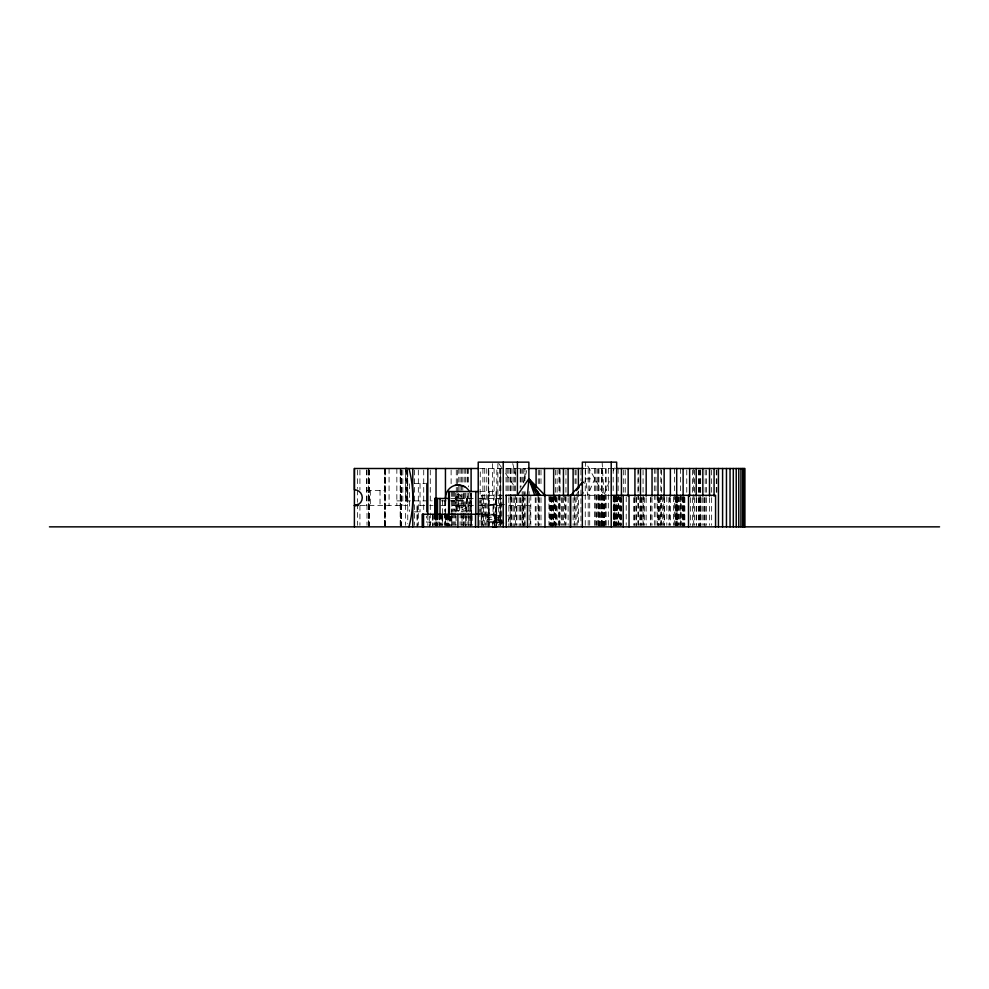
<?xml version="1.0" encoding="UTF-8"?>
<svg xmlns="http://www.w3.org/2000/svg" width="989" height="989" viewBox="0 0 989 989"><rect width="100%" height="100%" fill="white"/><g stroke="black" fill="none" stroke-linecap="round" stroke-linejoin="round"><path stroke-width="0.74" stroke-dasharray="4.95 3.71" d="M496.738 525.369L496.738 498.468M496.614 526.853L496.861 468.502M500.446 525.32L500.632 468.502L500.632 525.32M488.405 526.853L488.751 468.502L488.776 526.853M479.875 525.32L479.974 513.031M479.986 511.498L480.32 468.502M492.547 525.592L492.547 523.057L494.574 520.276L495.637 515.838L493.029 515.825L493.017 505.552L490.593 504.65L488.925 505.639L488.925 515.838L486.341 515.825L487.886 521.327L489.518 523.057L503.994 523.057M584.672 483.584L585.636 478.725L585.636 462.147L604.007 495.316L609.508 480.889M523.651 482.879L526.791 470.443M613.365 470.801L614.466 467.908M508.136 521.932L510.114 515.838L507.493 515.813M576.179 495.316L579.084 490.21M585.525 478.899L594.822 478.725L587.614 495.316L585.636 478.725M405.416 500.879L407.542 500.879L407.406 471.592M480.061 468.502L526.556 468.502M582.422 468.502L615.109 468.502M414.243 483.485L425.554 483.485M366.523 490.383L385.141 490.383M480.147 491.533L496.293 491.533L496.293 525.32M502.523 495.316L481.223 495.316L481.223 525.357M581.05 495.316L609.929 495.316M450.922 498.468L476.142 498.468M479.48 498.468L501.819 498.468L501.819 525.357M396.849 500.879L432.119 500.854M441.341 500.842L467.476 500.867L467.476 493.165M490.593 504.65L502.165 504.65M490.94 504.687L505.416 504.674M360.453 505.564L407.542 505.564L407.505 468.502M424.738 505.564L417.148 505.564L417.148 526.853M429.758 505.564L433.071 505.564M440.748 505.564L446.472 505.564M473.434 505.564L451.837 505.564L451.837 514.688M479.492 505.564L503.389 505.626M508.705 505.564L530.24 505.564L530.24 526.853M414.243 511.869L420.238 511.869M481.013 514.243L495.019 514.243L495.019 525.456M496.738 508.964L496.367 507.444L496.379 514.873L479.986 514.873L479.974 498.468M486.341 515.825L503.401 515.825M486.489 517.284L500.978 517.284L502.363 521.327L487.886 521.327M495.254 518.199L502.486 518.199M487.058 519.485L501.534 519.485M494.574 520.276L501.819 520.276M493.659 521.932L502.338 521.932M439.697 522.13L426.444 522.13L426.444 516.097M488.925 522.687L503.401 522.674M458.266 500.83L467.476 500.867M496.379 514.873L493.474 514.861L493.462 498.456M498.728 463.421L502.214 468.526M505.7 473.632L515.281 487.664M512.747 463.581L515.566 475.128M500.817 515.825L500.978 517.284M602.128 462.147L604.007 495.316M489.518 523.057L489.518 525.592M488.467 498.456L488.467 514.861L485.574 514.873L485.562 498.468M466.882 498.468L466.895 514.873M716.889 470.035L716.889 493.078M716.271 470.035L716.271 493.078M711.647 470.035L711.647 496.144M711.647 497.677L711.647 525.32M709.521 497.677L709.521 525.32M706.616 470.035L706.616 496.144M706.616 497.677L706.616 525.32M705.182 470.035L705.182 496.144M705.182 497.677L705.182 526.853M704.353 497.677L704.353 525.32M703.983 497.677L703.983 525.32M702.746 497.677L702.845 525.32M700.966 497.677L700.966 525.32M700.694 470.035L700.694 496.144M700.694 497.677L700.694 526.853M700.15 470.035L700.15 496.144M700.125 496.812L700.15 526.853M699.816 470.035L699.816 496.144M699.816 497.677L699.816 526.853M699.013 470.035L699.013 496.144M699.013 497.677L699.013 525.32M698.654 470.035L698.654 496.144M698.654 497.677L698.654 526.853M696.726 497.677L696.627 525.32M696.207 497.677L696.207 525.32M694.612 470.035L694.612 496.144M694.612 497.677L694.612 525.32M693.697 468.502L693.697 493.078M693.697 494.611L693.697 525.32M692.621 470.035L692.621 496.144M692.621 497.677L692.621 526.853M690.643 497.677L690.643 525.32M686.762 470.035L686.762 493.078M684.858 497.677L684.858 525.32M684.524 496.812L684.524 525.357M684.029 497.677L684.029 526.853M683.795 496.812L683.795 525.357M683.696 497.677L683.696 525.32M683.003 496.812L683.003 525.357M682.892 497.677L682.892 526.853M682.15 496.812L682.15 525.357M681.26 495.316L681.26 525.357M680.605 468.502L680.605 493.078M680.605 494.611L680.605 525.32M680.37 496.812L680.37 525.357M679.505 496.812L679.505 525.357M678.677 496.812L678.677 525.357M677.922 496.812L677.922 525.357M677.576 497.677L677.576 525.32M677.242 495.316L677.242 525.357M676.933 497.677L676.933 525.32M676.661 496.812L676.661 525.357M676.389 497.677L676.389 525.32M676.216 495.316L676.216 525.357M676.031 496.812L676.031 525.357M675.883 495.316L675.883 525.357M675.289 497.677L675.289 525.32M674.374 468.502L674.374 493.078M674.374 494.611L674.313 525.357M673.571 496.812L673.571 525.357M670.369 497.677L670.369 525.32M669.466 496.812L669.466 525.357M668.873 497.677L668.873 525.32M666.821 496.812L666.821 525.357M664.484 497.677L664.484 525.32M664.138 497.677L664.138 525.32M663.78 495.316L663.78 525.357M662.692 496.812L662.692 525.357M661.468 470.035L661.468 493.078M661.468 494.611L661.468 525.32M660.813 468.502L660.813 493.078M660.813 494.611L660.813 525.32M660.701 496.812L660.701 525.357M659.169 497.677L659.169 525.32M658.995 497.677L658.995 525.32M658.266 497.677L658.266 525.32M658.019 497.677L658.019 525.32M657.623 495.316L657.623 525.357M655.917 468.502L655.917 493.078M655.917 494.611L655.917 525.32M654.335 468.502L654.335 493.078M654.335 494.611L654.335 525.32M652.035 497.677L652.035 525.32M650.91 496.812L650.91 525.357M650.453 497.677L650.453 525.32M646.176 497.677L646.176 525.32M644.704 497.677L644.704 525.32M643.715 496.812L643.715 525.357M643.06 470.035L643.06 493.078M643.06 494.611L643.06 525.32M642.145 497.677L642.145 525.32M641.354 497.677L641.354 525.32M640.934 496.812L640.934 525.357M640.476 497.677L640.476 525.32M639.809 497.677L639.809 525.32M638.214 468.502L638.214 493.078M638.214 494.611L638.214 525.32M638.029 470.035L638.029 493.078M638.029 494.611L638.029 525.32M636.483 497.677L636.483 525.32M636.088 496.812L636.088 526.853M634.926 497.677L634.926 525.32M634.246 497.677L634.246 525.32M633.85 497.677L633.85 525.32M626.21 496.812L626.21 525.357M625.233 470.035L625.233 493.078M623.688 470.035L623.688 493.078M621.451 497.677L621.451 525.32M621.03 496.812L621.03 525.357M620.375 497.677L620.375 525.32M620.202 496.812L620.202 525.357M619.448 496.812L619.448 525.357M618.706 495.316L618.706 525.357M618.125 468.502L618.125 493.078M618.125 494.611L618.187 526.853M617.581 496.812L617.581 525.357M616.926 496.812L616.926 525.357M616.642 496.812L616.642 525.357M616.258 495.316L616.258 525.357M615.937 496.812L615.937 525.357M615.591 496.812L615.591 525.357M614.96 495.316L615.109 526.853M614.824 497.677L614.824 525.32M614.404 495.316L614.404 525.357M614.293 496.812L614.293 525.357M613.946 496.812L613.946 525.357M613.588 495.316L613.588 525.357M613.365 496.812L613.365 525.357L613.192 494.611M613.192 468.502L613.192 493.078M608.309 468.502L608.309 525.32M606.01 468.502L606.01 526.853M605.8 468.502L605.8 525.32M604.6 495.316L604.613 525.357M604.452 495.316L604.452 525.357M604.143 495.316L604.143 526.853M603.71 495.316L603.71 526.853M603.154 495.316L603.154 526.853M602.499 495.316L602.499 525.357M602.017 468.502L602.017 525.32M601.942 468.502L601.942 525.32M601.745 495.316L601.745 526.853M601.374 468.502L601.374 525.32M600.929 495.316L600.929 526.853M600.063 495.316L600.063 526.853M599.186 495.316L599.186 526.853M598.988 468.502L598.988 526.853M598.296 495.316L598.296 525.357M598.172 468.502L598.172 526.853M597.072 468.502L597.072 526.853M596.305 495.316L596.305 525.357M595.737 468.502L595.737 525.32M594.562 468.502L594.562 526.853M589.716 468.502L589.716 525.32M588.183 468.502L588.183 525.32M585.253 468.502L585.253 525.32M580.951 470.035L580.951 480.79M580.951 490L580.951 525.32M578.441 491.533L578.38 525.32M577.724 494.611L577.724 525.32M576.093 470.035L576.093 485.401M576.179 496.812L576.179 525.357M575.079 470.035L575.079 485.401M575.079 497.677L575.079 525.32M574.325 495.316L574.325 525.357M573.113 497.677L573.113 525.32M568.119 497.677L568.119 525.32M565.943 470.035L565.943 525.32M565.745 496.812L565.745 525.357M564.398 495.316L564.398 525.357M563.446 497.677L563.446 525.32M562.333 497.677L562.333 525.32M561.604 497.677L561.604 525.32M559.972 470.035L559.972 525.32M559.786 468.502L559.786 493.078M559.786 494.611L559.786 525.32M558.958 468.502L558.958 493.078M558.958 494.611L558.958 525.32M558.909 495.316L558.909 525.357M557.116 470.035L557.116 496.144M557.116 497.677L557.116 525.32M556.189 496.812L556.189 525.357M555.793 496.812L555.793 526.853M555.484 470.035L555.484 526.853M555.274 496.812L555.274 526.853M554.693 495.316L554.693 525.357M554.038 495.316L554.038 525.357M553.655 497.677L553.655 525.32M553.37 496.812L553.37 525.357M552.703 496.812L552.703 526.853M552.072 496.812L552.072 526.853M551.652 497.677L551.652 525.32M551.491 496.812L551.491 525.357M551.021 496.812L551.021 526.853M550.539 496.812L550.65 525.357M550.403 496.812L550.403 525.357M549.649 496.812L549.649 525.357M548.969 495.316L548.969 525.357M540.995 470.035L540.995 486.934M540.995 497.677L540.995 525.32M539.364 470.035L539.364 485.401M539.364 497.677L539.364 525.32M538.721 496.812L538.721 525.357M538.276 470.035L538.276 483.856M538.276 497.677L538.276 525.32M538.016 495.316L538.016 525.357M536.087 497.677L536.087 525.32M535.247 497.677L535.247 525.32M530.809 495.316L530.809 525.357M529.127 491.533L529.127 496.144M529.127 497.677L529.127 526.853M523.391 496.812L523.391 525.357M523.243 468.502L523.243 483.856M523.243 491.533L523.243 496.144M523.243 497.677L523.243 526.853M522.588 495.316L522.588 525.357M522.192 468.502L522.167 483.856M522.167 491.533L522.167 526.853M521.005 468.502L521.005 486.934M521.005 497.677L521.005 526.853M520.214 468.502L520.214 488.467M520.214 497.677L520.214 525.32M519.126 497.677L519.126 526.853M516.95 497.677L516.95 525.32M516.295 497.677L516.295 525.32M515.442 468.502L515.442 525.32M514.404 468.502L514.404 496.144M514.404 497.677L514.404 526.853M513.204 468.502L513.204 496.144M513.204 497.677L513.204 526.853M511.857 468.502L511.857 496.144M511.857 497.677L511.857 526.853M511.325 496.812L511.325 525.357M510.398 468.502L510.398 496.144M510.398 497.677L510.398 526.853M510.213 468.502L510.213 493.078M510.213 494.611L510.213 525.32M508.841 468.502L508.841 496.144M508.841 497.677L508.841 526.853M507.209 468.502L507.209 493.078M506.047 468.502L506.047 493.078M500.854 468.502L500.854 525.32M499.581 468.502L499.581 525.32M498.716 498.468L498.716 525.357M497.863 463.656L497.863 495.316M496.021 491.533L496.021 525.32M495.44 498.468L495.44 526.853M494.364 514.243L494.364 526.853M494.092 468.502L494.092 525.32M492.411 463.656L492.411 495.316M489.271 491.533L489.271 525.32M488.517 468.502L488.517 525.32M488.418 514.243L488.418 525.456M487.874 495.316L487.874 526.853M486.749 468.502L486.749 526.853M485.648 514.243L485.648 525.456M484.746 468.502L484.746 525.32M483.633 498.468L483.633 526.853M482.892 468.502L482.892 525.32M482.026 495.316L482.026 525.357M481.779 514.243L481.779 526.853M472.124 515.64L472.124 525.456M471.568 493.078L471.617 525.357M471.53 498.468L471.53 525.357M471.098 493.078L471.098 511.498M471.098 513.031L471.098 525.32M470.307 505.564L470.269 514.688M470.269 516.209L470.307 526.853M470.084 493.078L470.084 511.498M470.084 513.031L470.084 525.32M469.874 498.468L469.874 525.357M468.588 468.502L468.588 486.934M468.588 493.078L468.588 511.498M468.588 513.031L468.588 525.32M468.378 505.564L468.378 514.688M468.378 516.209L468.378 525.332M467.476 468.502L467.476 485.451M467.117 468.502L467.117 483.856M467.117 493.078L467.117 511.498M467.117 513.031L467.117 525.32M466.684 498.468L466.684 525.357M465.658 468.502L465.658 483.856M465.658 493.078L465.658 511.498M465.658 513.031L465.658 525.32M465.584 505.564L465.584 514.688M465.584 516.209L465.584 526.853M464.212 468.502L464.212 483.856M464.212 493.078L464.212 511.498M464.212 513.031L464.212 525.32M463.754 493.066L463.754 511.498M463.754 513.031L463.754 525.32M463.606 514.243L463.606 525.456M462.803 468.502L462.803 483.856M462.803 485.401L462.803 511.498M462.803 513.031L462.803 525.32M462.048 498.468L462.048 525.357M461.418 468.502L461.319 483.856M461.418 485.401L461.319 511.498M461.418 513.031L461.319 525.32M460.07 468.502L460.07 511.498M460.182 513.031L460.07 525.32M459.613 505.564L459.613 511.647M458.76 468.502L458.76 511.498M458.575 493.066L458.575 511.498M457.487 470.035L457.487 511.498M457.079 493.066L457.079 511.498M456.275 470.035L456.275 511.498M456.04 498.468L456.04 525.357M455.706 493.066L455.706 511.498M455.706 513.031L455.706 525.32M454.483 491.533L454.483 511.498M454.483 513.031L454.483 525.32M453.395 491.533L453.395 511.498M453.395 513.031L453.395 525.32M452.443 491.533L452.443 511.498M452.443 513.031L452.443 525.32M451.837 516.209L451.837 525.332M451.639 491.533L451.639 511.498M451.639 513.031L451.639 525.32M451.12 470.035L451.12 483.856M451.12 516.11L451.12 525.32M450.366 516.11L450.366 525.32M449.933 516.11L449.933 525.32M449.414 516.11L449.414 525.32M449.043 514.898L449.043 525.357M448.821 514.898L448.821 525.357M448.128 514.243L448.128 525.456M447.906 516.209L447.906 526.853M447.387 514.243L447.387 525.456M446.558 514.243L446.558 525.456M446.385 514.898L446.385 525.357M445.68 499.964L445.68 525.456M445.446 500.755L445.446 511.498M445.446 513.031L445.446 525.32M445.149 514.243L445.149 525.456M444.568 500.755L444.568 511.498M444.568 513.031L444.729 525.456M442.738 514.243L442.738 525.456M442.54 499.964L442.54 525.357M442.071 515.64L442.071 525.456M441.391 514.243L441.391 525.456M440.698 514.243L440.698 525.456M440.006 514.243L440.006 525.456M439.648 514.898L439.648 525.357M439.301 514.243L439.301 525.456M439.091 514.898L439.091 525.357M437.904 514.243L437.904 525.456M437.546 514.898L437.546 525.357M437.262 514.898L437.262 525.357M436.359 514.243L436.359 525.456M436.223 522.13L436.223 526.853M436.025 516.11L436.025 525.32M435.753 514.898L435.753 525.357M435.58 514.898L435.58 525.357M434.925 514.243L434.925 525.456L434.727 514.898M433.133 514.243L433.133 525.456M432.823 515.64L432.823 525.456M432.725 514.243L432.725 525.456M430.277 470.035L430.277 511.498M430.277 513.031L430.277 525.32M429.918 522.13L429.918 526.853M429.288 516.209L429.288 526.853M427.817 514.886L427.817 525.357M423.725 470.035L423.725 511.498M420.041 483.485L420.041 511.869M418.322 470.035L418.322 525.32M417.173 505.564L417.173 526.853M414.515 470.035L414.515 525.32M409.533 483.856L409.533 511.498M407.752 471.58L407.752 523.787M407.011 468.514L407.011 500.879M406.343 470.047L406.343 500.879L405.614 500.867L405.614 468.502M405.626 470.035L405.626 525.32M402.82 470.047L402.82 505.564M401.534 470.035L401.534 525.32M401.373 470.035L401.373 525.32M401.213 470.035L401.213 525.32M400.904 470.035L400.904 526.853M400.743 470.035L400.743 525.32M400.582 468.502L400.582 525.32M400.174 468.502L400.174 525.32M396.849 468.502L396.849 505.564M389.073 468.502L389.073 505.564M385.413 470.035L385.253 526.853M385.141 468.502L385.092 526.853M384.944 468.502L384.944 525.32M384.783 470.035L384.622 525.32M384.461 468.502L384.461 525.32M380.023 490.383L380.023 505.564M370.306 490.383L370.306 505.564M369.293 470.035L369.293 526.853M368.984 470.035L369.144 526.853M368.823 470.035L368.823 525.32M368.662 470.035L368.662 526.853M368.501 468.502L368.353 525.32M367.006 470.035L367.006 525.32M366.523 469.96L366.523 505.564M359.922 470.035L359.922 490M359.922 505.354L359.922 525.32M357.536 470.035L357.536 488.467M357.536 490L357.536 502.288M357.536 503.821L357.536 525.32M469.305 491.31A12.746 12.746 0 0 1 451.899 508.717M524.924 480.79L524.924 468.502L524.887 480.79M524.924 496.144L524.924 490L524.887 496.144M524.924 526.853L524.924 497.677L524.887 526.853M456.04 499.915A3.152 3.152 0 0 0 461.319 498.493A3.152 3.152 0 0 0 457.45 494.636A3.152 3.152 0 0 0 456.04 499.915"/><path stroke-width="1.48" d="M478.219 526.853L478.219 462.147L528.88 462.147L528.88 478.725L527.471 495.316L527.471 526.853M582.917 492.386L582.336 495.316L505.651 495.316M534.888 488.9L535.16 487.948M544.988 526.853L544.988 495.316L528.88 478.725L517.408 495.316L517.408 462.147M581.272 484.647L583.016 482.286M576.451 490.581L579.208 487.021M581.05 484.647L582.88 482.286M582.657 482.051L570.727 495.316L570.727 526.853M358.327 504.501L354.383 505.564A7.875 7.875 0 0 0 362.271 497.677A7.875 7.875 0 0 0 354.383 489.802L354.396 468.502L478.787 468.502M454.965 485.376L458.266 484.944L464.632 486.65M407.406 468.514L405.614 468.502L406.343 468.514M527.916 468.502L583.226 468.502M615.986 468.502L744.915 468.502L744.915 526.853M426.84 483.485L426.84 511.869M478.763 491.533L448.635 491.533L448.635 514.243M611.214 495.316L715.566 495.316L715.566 526.853M434.727 498.468L449.463 498.468M354.383 505.564L358.117 505.564M479.888 514.243L422.39 514.243L422.39 526.853M49.45 526.853L939.55 526.853M492.547 526.853L496.738 526.853M538.078 493.598L539.376 495.316L538.251 494.599L537.769 491.756M539.265 495.316L529.004 478.899M534.74 495.316L528.88 478.725L540.179 495.316M528.88 478.725L537.002 495.316M744.012 468.502L744.012 526.853M742.69 468.502L742.69 526.853M740.934 468.502L740.934 526.853M738.771 468.502L738.771 526.853M736.224 468.502L736.224 526.853M733.306 468.502L733.306 526.853M730.043 468.502L730.043 526.853M726.458 468.502L726.458 526.853M722.588 468.502L722.588 526.853M718.447 468.502L718.447 526.853M714.083 468.502L714.083 496.144M709.521 468.502L709.521 496.144M702.845 468.502L702.845 496.144M696.207 468.502L696.207 496.144M689.63 468.502L689.63 496.144M688.517 495.316L688.517 526.853M683.115 468.502L683.115 496.144M676.699 468.502L676.699 496.144M670.369 468.502L670.369 496.144M664.138 468.502L664.138 496.144M658.019 468.502L658.019 496.144M652.035 468.502L652.035 496.144M646.176 468.502L646.176 496.144M640.476 468.502L640.476 496.144M634.926 468.502L634.926 496.144M629.041 495.316L629.041 526.853M628.163 468.502L628.163 496.144M623.194 495.316L623.194 526.853M621.451 468.502L621.451 496.144M616.666 495.316L616.666 462.147L582.336 462.147L582.336 526.853M611.214 462.147L611.214 526.853M578.38 468.502L578.38 488.467M573.113 468.502L573.113 494.611M570.257 495.316L570.257 526.853M568.119 468.502L568.119 496.144M563.446 468.502L563.446 496.144M553.655 468.502L553.655 496.144M544.482 468.502L544.482 496.144M536.087 468.502L536.087 486.934M506.22 495.316L506.22 526.853M503.216 462.147L503.216 526.853M475.808 491.533L475.808 514.243M475.561 514.243L475.561 526.853M471.098 468.502L471.098 491.533M457.895 514.243L457.895 526.853M449.414 491.533L449.414 514.564M449.043 498.468L449.043 514.898M448.808 491.533L448.808 514.564M445.446 468.502L445.446 499.21M440.018 498.468L440.018 514.898M437.546 498.468L437.546 514.898M436.025 468.502L436.025 499.21M435.753 498.468L435.753 514.898M435.58 498.468L435.58 514.898M434.789 498.468L434.727 514.898M427.817 468.502L427.817 514.886M423.539 514.243L423.539 526.853M422.513 514.243L422.575 526.853M412.796 468.502L412.796 526.853M354.433 468.502L354.383 526.853M408.964 468.502A113.228 113.228 0 0 1 408.964 526.853M445.532 497.677A12.746 12.746 0 0 1 469.305 491.31"/></g></svg>
